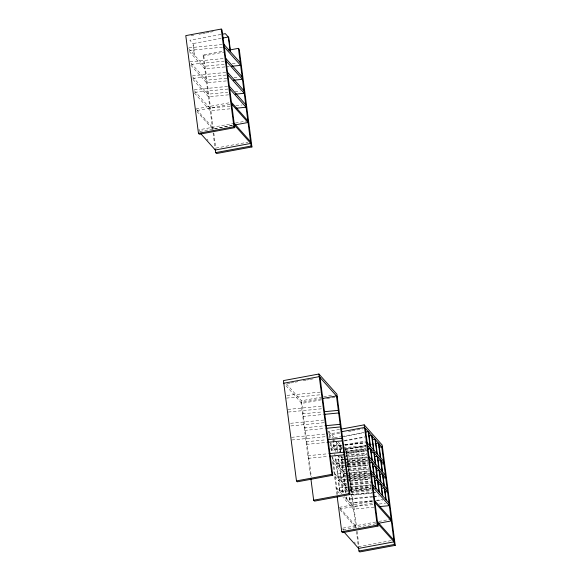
<?xml version="1.0" encoding="UTF-8"?>
<svg xmlns="http://www.w3.org/2000/svg" width="581" height="581" viewBox="0 0 581 581"><rect width="100%" height="100%" fill="white"/><g stroke="black" fill="none" stroke-linecap="round" stroke-linejoin="round"><path stroke-width="0.44" stroke-dasharray="2.9 2.18" d="M191.026 35.724L193.684 35.23M199.007 34.243L201.665 33.749M202.551 33.589L205.209 33.095M206.095 32.928L209.639 32.275M210.525 32.108L213.191 31.614M220.896 34.468L189.871 40.227L193.277 44.054L194.751 55.391M221.238 38.331L192.87 43.597L194.345 54.934M212.646 129.454L202.965 54.926L223.358 51.143M202.965 54.926L203.786 55.849L225.065 51.898M195.993 108.945L229.684 102.692M197.112 110.521L229.909 104.435M234.528 123.208L198.717 129.875L200.467 131.843M235.421 123.049L246.94 120.906M232.095 125.445L212.595 129.069L196.806 111.341M199.828 131.459L232.625 125.373M215.972 148.09L247.891 142.171M287.268 383.642L289.926 383.148M290.812 382.988L294.356 382.327M295.25 382.16L297.908 381.666M303.224 380.686L305.882 380.192M306.768 380.025L309.433 379.531M310.319 379.364L313.863 378.71M286.455 383.968L301.459 400.817L322.738 396.874M323.624 396.707L333.378 394.898M321.373 398.733L300.98 402.517L310.661 477.045M321.3 399.815L301.8 403.432L284.392 383.888M326.624 398.827L331.054 398.007M331.94 397.84L335.484 397.186M329.652 438.524L328.73 431.429L340.255 429.286M339.703 432.068L329.064 434.043L332.753 438.176M339.638 433.15L329.885 434.966L330.226 437.58M348.506 431.509L351.164 431.015M352.05 430.848L363.575 428.713M334.525 437.849L340.727 436.701M341.613 436.534L363.779 432.424M343.799 436.665L364.185 432.881M344.141 440.529L364.534 436.745M344.548 440.986L364.941 437.202M341.345 445.511L339.573 445.838L340.364 451.945M344.889 444.85L365.282 441.066M341.759 445.968L339.979 446.295L340.662 451.531M345.303 445.307L365.689 441.524M344.758 449.338L366.03 445.387M371.353 444.4L374.898 443.746M345.165 449.796L366.444 445.852M344.94 449.621L346.741 451.648L366.241 448.024M365.761 449.723L346.261 453.34L355.935 527.868M366.582 450.645L347.075 454.262L345.499 452.49M339.289 507.358L372.973 501.105M339.515 509.101L373.205 502.848M342.892 528.129L375.696 522.036M378.71 521.462L390.236 519.32M343.117 529.872L376.277 523.699M358.383 546.67L391.18 540.584M188.963 47.802L222.131 44.555M222.472 47.17L188.404 50.503L204.781 68.885L225.399 66.866M189.878 61.84L223.946 58.507M191.113 64.375L224.281 61.128M224.164 64.338L204.439 66.27L188.062 47.889M232.233 63.547L235.813 63.198M226.292 66.779L229.88 66.43M225.755 72.465L191.694 75.799L208.063 94.18L227.788 92.248M226.096 75.08L192.028 78.413L208.405 96.795L230.817 94.601M226.873 78.203L206.255 80.222L190.466 62.501M234.041 77.505L238.522 77.062M226.314 80.912L206.589 82.843L190.219 64.462M227.57 86.416L193.502 89.757L209.879 108.131L230.497 106.12M194.737 92.285L227.912 89.038M234.956 91.544L240.338 91.021M235.871 105.589L242.146 104.972M229.938 108.821L210.213 110.753L193.843 92.372M286.978 395.385L320.146 392.139M286.418 398.094L322.281 394.579M287.893 409.431L321.961 406.097M288.234 412.045L322.302 408.712M302.454 413.854L322.179 411.922M302.795 416.475L323.414 414.456M290.602 423.302L323.77 420.056M290.943 425.917L324.111 422.67M304.27 427.812L324.888 425.793M304.604 430.427L324.329 428.495M291.517 437.34L325.585 434.007M291.858 439.962L325.926 436.622M306.078 441.763L325.803 439.839M306.419 444.385L327.038 442.366M341.083 445.184L331.221 446.15L330.814 445.692M344.671 444.835L367.083 442.642M341.221 445.337L331.359 446.302L336.036 451.553M344.809 444.988L365.427 442.969M342.456 447.864L331.7 448.917L334.039 451.546M343.349 447.777L365.761 445.583M342.289 448.728L334.22 449.52L333.429 443.412M343.189 448.641L365.602 446.448M341.802 449.273L334.634 449.977L333.385 440.383M345.39 448.924L366.008 446.905M339.043 451.698L340.836 451.517M345.325 451.081L365.943 449.062M345.731 451.539L366.35 449.52M307.894 455.722L328.512 453.703M345.702 452.555L366.32 450.536M346.109 453.02L366.734 451.001M308.235 458.336L327.953 456.405M346.044 455.177L366.662 453.158M339.282 456.332L341.969 456.07M346.45 455.635L367.069 453.616M341.047 457.174L343.734 456.913M344.635 456.826L367.047 454.632M343.248 457.458L341.454 457.639L341.229 455.889M346.835 457.109L368.347 455.003M343.93 459.201L333.174 460.254L345.448 474.045L343.611 474.205L345.078 485.549L346.872 485.375M344.823 459.113L367.236 456.92M343.182 459.615L341.388 459.796L342.855 471.133L344.649 470.959M346.763 459.266L367.381 457.247M344.482 459.992L367.795 457.705M347.147 460.74L367.766 458.721M347.554 461.205L367.279 459.273M343.371 461.91L333.509 462.875L345.789 476.66M346.959 461.561L367.577 459.542M344.105 462.687L336.036 463.471L334.787 453.877M344.998 462.599L367.41 460.399M344.511 463.144L336.443 463.936L335.542 456.957M345.412 463.057L367.824 460.864M347.489 463.362L367.207 461.43M347.002 463.907L367.62 461.888M347.728 464.684L368.354 462.665M346.24 465.127L336.377 466.093L337.851 477.429L345.92 476.638M347.133 465.04L368.652 462.934M343.959 465.846L336.784 466.55L338.258 477.887L345.434 477.19M347.54 465.497L368.165 463.478M343.93 466.863L339.449 467.306L338.091 456.833M347.518 466.514L368.136 464.495M344.337 467.32L339.856 467.763L338.382 456.426M347.925 466.971L368.543 464.953M367.795 465.366L348.07 467.298L346.901 465.984M346.959 469.216L339.791 469.92L341.258 481.257L346.639 480.734M347.852 469.128L368.477 467.109M344.678 469.942L340.197 470.378L341.672 481.714L346.153 481.279M348.266 469.586L367.991 467.661M348.237 470.603L368.855 468.584M345.063 471.416L343.269 471.59L341.795 460.254L343.589 460.079L340.132 456.15M345.956 471.329L369.269 469.049M345.739 473.159L334.983 474.212L347.264 487.996M346.639 473.072L369.051 470.879M347.678 473.312L343.197 473.747L344.671 485.084L349.152 484.648M348.578 473.224L369.196 471.206M348.985 473.682L368.71 471.75M348.956 474.699L368.681 472.767M374.956 472.15L378.543 471.801M348.469 475.243L369.988 473.137M346.08 475.774L335.324 476.827L347.605 490.611M346.98 475.686L369.393 473.493M346.813 476.551L369.225 474.357M349.014 476.834L369.632 474.815M348.404 477.4L369.915 475.294M347.017 478.04L369.429 475.846M349.544 478.635L369.269 476.703M345.361 479.347L338.186 480.044L339.66 491.388L347.728 490.596M348.949 478.991L369.567 476.972M346.668 479.717L338.6 480.502L340.074 491.846L348.142 491.054M347.561 479.63L369.974 477.437M347.532 480.647L369.944 478.453M349.74 480.93L369.458 478.998M349.885 481.257L369.603 479.325M346.08 483.436L341.599 483.871L342.848 493.472M349.668 483.087L370.286 481.068M346.494 483.893L342.006 484.336L343.255 493.93M350.074 483.545L370.7 481.526M350.052 484.561L372.465 482.368M350.459 485.019L371.978 482.913M347.554 487.118L336.798 488.171L342.056 494.075M348.447 487.031L370.86 484.837M346.806 487.532L345.012 487.706L345.688 492.935M350.387 487.176L371.012 485.157M349.007 487.815L345.419 488.163L346.327 495.143M349.9 487.728L371.419 485.622M349.878 488.744L371.39 486.638M350.285 489.202L370.903 487.183M346.995 489.819L337.133 490.785L340.059 494.068M350.583 489.471L371.201 487.452M348.629 490.509L371.041 488.316M349.036 490.967L371.448 488.774M351.113 491.272L370.831 489.34M350.626 491.817L371.244 489.798M351.36 492.594L371.978 490.575M351.142 494.424L371.76 492.405M372.653 492.318L375.348 492.056M350.655 494.968L372.167 492.862M373.067 492.775L375.754 492.514M371.419 493.276L351.694 495.208L350.525 493.894M372.479 496.501L346.487 499.043L346.145 496.428M373.38 496.414L378.754 495.883M372.893 496.958L346.893 499.5L346.443 496.014M373.786 496.871L379.168 496.341M372.305 500.677L349.893 502.87L348.985 495.891M375.892 500.328L383.061 499.624M372.719 501.134L350.307 503.335L349.399 496.356M377.2 500.699L382.574 500.176M372.893 504.62L353.168 506.545L344.395 496.704M379.168 504.003L385.443 503.386M374.128 507.148L353.509 509.167L342.986 497.351M196.581 109.598L212.37 127.326M206.901 139.07L208.071 140.377M328.73 431.429L334.729 438.168M338.331 442.206L341.337 445.576M333.16 438.64L334.961 440.659M341.781 448.321L336.573 442.468L337.815 452.062M337.546 455.482L343.393 462.048M339.87 508.012L355.659 525.74M340.103 509.755L355.892 527.483M342.594 528.95L343.763 530.257M354.287 542.073L355.456 543.388M346.741 451.648L356.625 527.751M357.09 531.339L359.065 546.576M356.4 531.433L358.368 546.576M336.159 442.01L337.408 451.604M332.978 439.926L333.32 442.54M330.909 442.809L332.15 452.41M332.717 456.768L337.597 494.351M330.233 443.005L331.511 452.868M331.976 456.448L336.98 494.99M301.459 400.817L311.343 476.928M203.786 55.849L213.329 129.338M213.793 132.926L215.776 148.162M213.111 133.02L215.079 148.162"/><path stroke-width="0.87" d="M221.238 29.05L185.775 35.63L198.462 133.318L199.283 134.24L234.739 127.66L222.051 29.972L221.238 29.05L233.925 126.738L234.739 127.66M222.668 34.141L225.326 33.647L228.74 37.474L230.613 51.883M223.01 38.005L228.333 37.017L230.199 51.426M228.674 50.155L238.428 48.346L239.249 49.269L251.936 146.957L216.473 153.537L215.653 152.614L215.188 149.056M234.76 124.951L248.058 122.489L231.681 104.108M198.462 133.318L233.925 126.738M215.653 152.614L251.115 146.034L251.936 146.957M310.893 478.824L313.667 500.205L314.488 501.127L349.951 494.547L336.922 394.238L318.911 374.019L283.448 380.599L296.477 480.908L297.298 481.823L332.753 475.243L320.066 377.556M283.789 383.22L319.252 376.641L337.263 396.852M323.145 398.406L336.443 395.937L349.13 493.625L349.951 494.547M341.141 429.127L364.185 424.849L382.196 445.068L395.225 545.37L359.762 551.95L358.949 551.028L358.484 547.469M341.475 431.741L364.527 427.463L382.538 447.682M365.551 432.09L368.209 431.596L370.082 446.005M368.964 435.924L371.622 435.43L373.496 449.839M372.377 439.752L375.035 439.258L376.902 453.667M375.784 443.579L378.442 443.085L380.315 457.494M379.059 447.254L381.717 446.76L394.405 544.448L395.225 545.37M296.477 480.908L331.94 474.328L332.753 475.243M313.667 500.205L349.13 493.625M378.935 523.205L391.347 520.903L374.977 502.521M341.751 531.731L377.214 525.151L378.035 526.074L342.572 532.654L341.751 531.731L337.212 496.777M358.949 551.028L394.405 544.448M231.674 66.249L240.636 65.377L224.266 46.996M233.482 80.207L242.451 79.328L226.074 60.947M235.298 94.166L244.26 93.287L227.89 74.905M236.213 108.204L246.075 107.238L229.706 88.864M324.866 411.66L338.316 410.346M324.307 414.369L338.65 412.96M326.682 425.619L340.125 424.304M326.123 428.32L340.466 426.919M327.597 439.657L341.94 438.256M327.931 442.279L342.282 440.87M367.737 448.888L370.424 448.626L371.898 459.963M367.243 449.433L369.037 449.258M329.405 453.616L343.749 452.214M329.747 456.23L344.09 454.829M371.143 452.715L373.837 452.454L375.304 463.791M374.556 456.55L377.243 456.281L378.718 467.625M377.97 460.377L380.657 460.116L382.131 471.452M369.545 462.846L372.232 462.578L373.706 473.922M381.238 464.052L383.932 463.791L367.555 445.409M372.958 466.674L375.646 466.412L377.12 477.749M376.365 470.501L379.059 470.24L380.533 481.576M379.778 474.328L382.465 474.067L383.939 485.404M371.361 476.798L374.048 476.536L375.522 487.873M383.053 478.01L385.74 477.742L369.371 459.36M374.767 480.625L377.461 480.364L378.928 491.7M378.18 484.46L380.867 484.191L382.342 495.535M381.594 488.287L384.281 488.025L385.755 499.362M384.869 491.962L387.556 491.7L371.179 473.319M379.509 506.617L389.372 505.652L372.995 487.277M223.925 44.381L240.302 62.755M225.74 58.332L242.11 76.714M227.549 72.291L243.926 90.672M229.364 86.242L245.734 104.624M231.456 102.365L247.826 120.746M234.172 123.295L250.549 141.677M234.404 125.038L250.774 143.42L215.311 150L200.692 133.594M367.214 442.795L383.591 461.169M369.029 456.746L385.406 475.127M370.845 470.704L387.215 489.086M372.653 484.656L389.03 503.037M374.745 500.778L391.122 519.16M377.468 521.709L393.838 540.09M377.694 523.452L394.071 541.833L358.608 548.413L343.988 532.007M378.856 443.543L380.722 457.951M381.063 460.573L382.538 471.91M382.879 474.524L384.353 485.869M384.687 488.483L386.162 499.82M375.442 439.715L377.316 454.124M377.657 456.746L379.124 468.083M379.466 470.697L380.94 482.034M381.281 484.656L382.748 495.992M372.029 435.888L373.903 450.297M374.244 452.911L375.718 464.255M376.052 466.87L377.527 478.207M377.868 480.821L379.342 492.165M368.623 432.061L370.489 446.469M370.831 449.084L372.305 460.421M372.646 463.042L374.12 474.379M374.454 476.994L375.929 488.338M365.347 428.386L378.035 526.074M364.185 424.849L377.214 525.151M318.911 374.019L331.94 474.328M238.428 48.346L251.115 146.034"/></g></svg>
